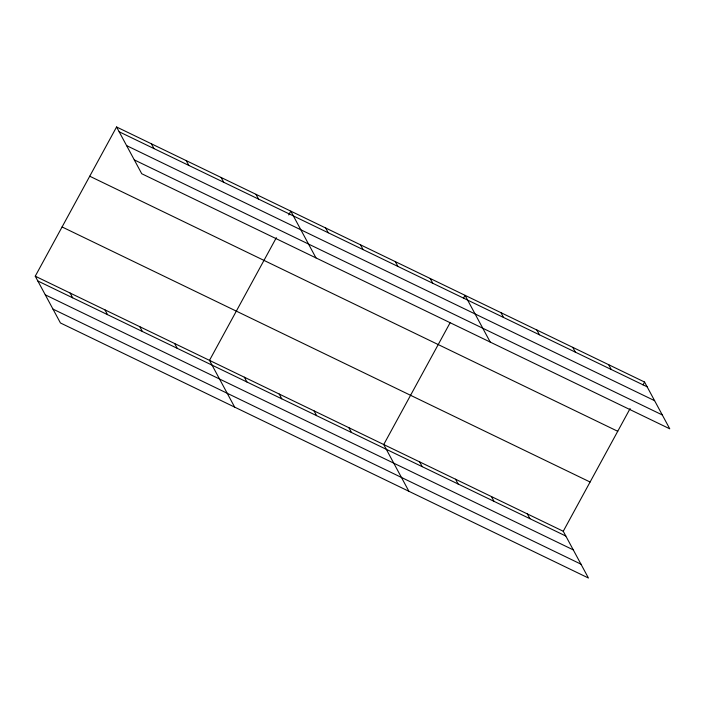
<?xml version="1.0" encoding="UTF-8"?>
<svg xmlns="http://www.w3.org/2000/svg" width="705" height="705" viewBox="0 0 705 705"><rect width="100%" height="100%" fill="white"/><g stroke="black" fill="none" stroke-linecap="round" stroke-linejoin="round"><path stroke-width="1.06" d="M35.25 276.193L563.251 531.262L588.428 578.021L60.427 322.952L35.25 276.193L116.572 126.979L644.573 382.048L669.75 428.807L141.749 173.738L116.572 126.979M276.36 237.664L209.491 360.37L234.668 407.129M288.742 214.937L290.812 211.156L315.99 257.915M450.09 322.784L383.731 444.538L408.909 491.297M463.502 298.162L465.053 295.325L490.231 342.084M563.251 531.262L630.12 408.556M643.022 384.886L644.573 382.048M119.145 131.764L647.146 386.825M126.6 145.618L654.61 400.678M134.285 159.885L662.295 414.954M89.738 176.224L617.739 431.284M62.084 226.957L590.085 482.017M37.823 280.978L565.824 536.038M45.287 294.831L573.288 549.891M52.972 309.098L580.973 564.167M608.671 364.705L611.244 369.482M572.76 347.353L575.342 352.139M536.858 330.011L539.431 334.796M500.955 312.668L503.529 317.453M430.2 278.493L432.773 283.269M395.355 261.652L397.928 266.437M527.349 513.91L529.922 518.695M360.511 244.82L363.084 249.605M491.447 496.567L494.02 501.352M325.657 227.988L328.23 232.765M455.545 479.224L458.118 484.009M419.634 461.881L422.207 466.657M255.959 194.316L258.532 199.101M221.114 177.484L223.688 182.269M348.887 427.706L351.46 432.482M186.261 160.652L188.843 165.428M314.033 410.865L316.607 415.65M151.416 143.82L153.99 148.596M279.189 394.033L281.762 398.818M244.335 377.201L246.917 381.978M174.646 343.529L177.219 348.314M139.793 326.697L142.366 331.482M104.948 309.865L107.521 314.642M70.095 293.033L72.677 297.81"/></g></svg>
